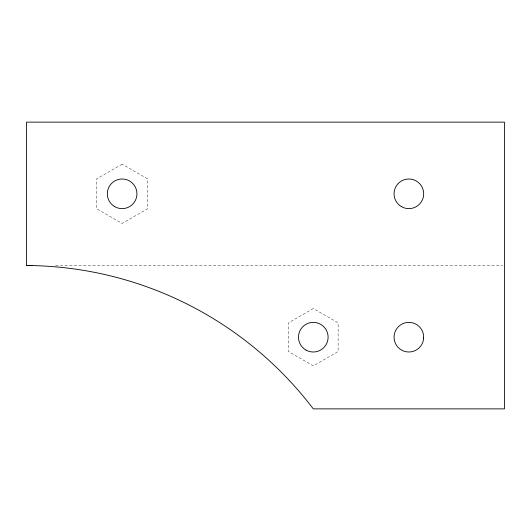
<?xml version="1.0" encoding="UTF-8"?>
<svg xmlns="http://www.w3.org/2000/svg" width="531" height="531" viewBox="0 0 531 531"><rect width="100%" height="100%" fill="white"/><g stroke="black" fill="none" stroke-linecap="round" stroke-linejoin="round"><path stroke-width="0.4" stroke-dasharray="2.65 1.99" d="M55.589 265.5L502.791 265.5M122.13 164.185L96.469 179L96.469 208.63L122.13 223.445L147.791 208.63L147.791 179L122.13 164.185M313.29 308.511L288.459 322.848L288.459 351.522L313.29 365.859L338.121 351.522L338.121 322.848L313.29 308.511"/><path stroke-width="0.8" d="M26.55 265.5A363.012 363.012 0 0 1 313.29 408.87L504.45 408.87L504.45 122.13L26.55 122.13L26.55 265.5L32.358 265.5M423.665 337.955L423.36 334.099A14.815 14.815 0 0 0 399.949 325.357A14.815 14.815 0 0 0 401.921 350.268A14.815 14.815 0 0 0 423.665 337.955M401.463 206.645A14.815 14.815 0 0 0 423.685 193.815A14.815 14.815 0 0 0 401.463 180.985A14.815 14.815 0 0 0 401.463 206.645M114.723 206.645A14.815 14.815 0 0 0 136.945 193.815A14.815 14.815 0 0 0 114.723 180.985A14.815 14.815 0 0 0 114.723 206.645M305.883 350.015A14.815 14.815 0 0 0 328.105 337.185A14.815 14.815 0 0 0 305.883 324.355A14.815 14.815 0 0 0 305.883 350.015"/></g></svg>
